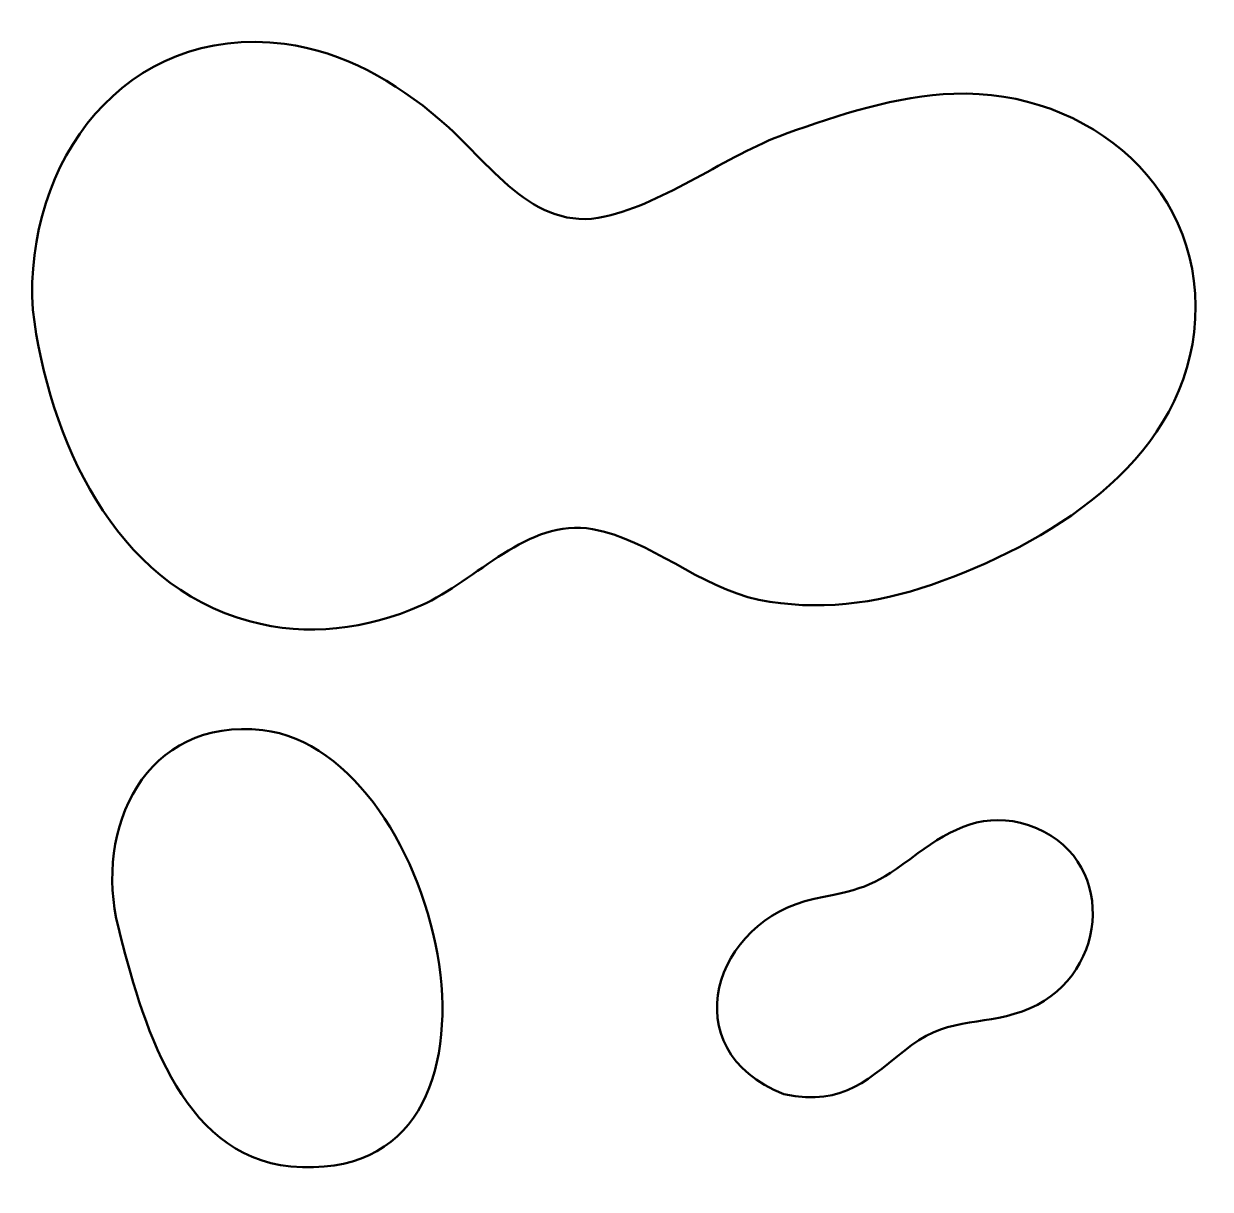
# Model space of a CAD drawing. Header units: inches. Extents: x 0.5 to 22.6, y -21.6 to 0.1.
import ezdxf

# ---------------------------------------------------------------- set-up
doc = ezdxf.new("R2010")
doc.units = ezdxf.units.IN
doc.header["$MEASUREMENT"] = 0
doc.layers.add('Layer 1', color=7, linetype='Continuous')

msp = doc.modelspace()

# ---------------------------------------------------------------- linework, layer by layer
at = {"layer": 'Layer 1', "color": 179, "lineweight": 50, "true_color": 0x221f1f}
for points, knots in [([(0.631, -5.252), (0.932, -7.65), (2.137, -10.367), (4.67, -11.055), (5.745, -11.347), (6.853, -11.208), (7.861, -10.762), (8.914, -10.297), (9.836, -9.124), (11.059, -9.338), (12.133, -9.526), (13.047, -10.427), (14.157, -10.653), (15.236, -10.872), (16.337, -10.732), (17.369, -10.375), (19.52, -9.63), (21.981, -8.139), (22.263, -5.665), (22.564, -3.03), (20.306, -1.129), (17.789, -1.224), (16.723, -1.264), (15.649, -1.612), (14.652, -1.973), (13.537, -2.378), (12.432, -3.255), (11.29, -3.514), (9.933, -3.821), (9.127, -2.48), (8.211, -1.702), (7.385, -1.001), (6.416, -0.434), (5.323, -0.296), (2.342, 0.081), (0.464, -2.5), (0.631, -5.252)], [0, 0, 0, 0, 1, 1, 1, 2, 2, 2, 3, 3, 3, 4, 4, 4, 5, 5, 5, 6, 6, 6, 7, 7, 7, 8, 8, 8, 9, 9, 9, 10, 10, 10, 11, 11, 11, 12, 12, 12, 12]), ([(5.441, -21.213), (3.352, -21.027), (2.655, -18.449), (2.228, -16.765), (1.76, -14.92), (2.726, -12.834), (4.917, -13.084), (8.289, -13.468), (10.122, -21.641), (5.441, -21.213)], [0, 0, 0, 0, 1, 1, 1, 2, 2, 2, 3, 3, 3, 3]), ([(14.623, -19.871), (15.783, -20.094), (16.177, -19.583), (16.999, -18.956), (17.725, -18.401), (18.411, -18.616), (19.208, -18.267), (20.703, -17.612), (20.836, -15.412), (19.178, -14.855), (18.386, -14.589), (17.74, -14.916), (17.12, -15.379), (16.293, -15.994), (16.187, -16.021), (15.187, -16.23), (13.319, -16.621), (12.526, -19.032), (14.623, -19.871)], [0, 0, 0, 0, 1, 1, 1, 2, 2, 2, 3, 3, 3, 4, 4, 4, 5, 5, 5, 6, 6, 6, 6])]:
    msp.add_open_spline(points, degree=3, knots=knots, dxfattribs=at)

doc.saveas('drawing.dxf')
